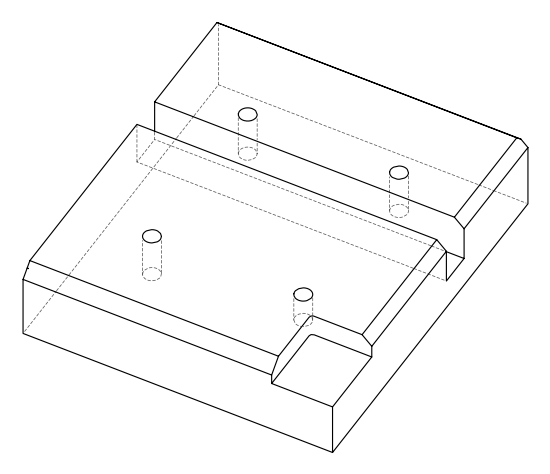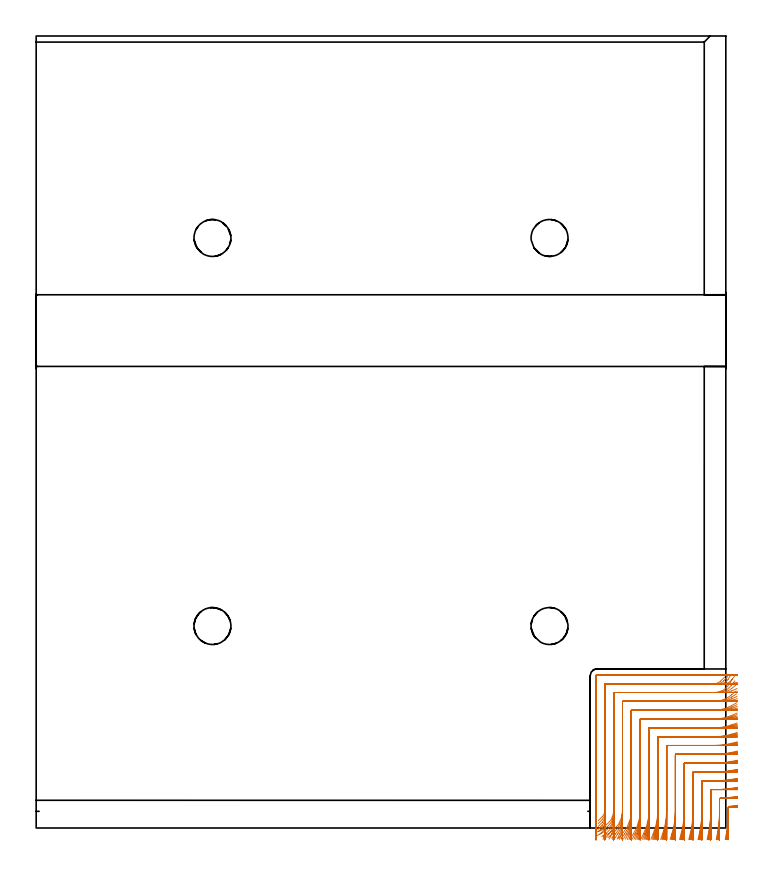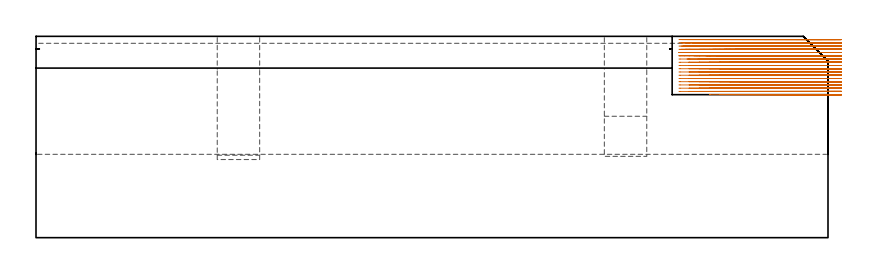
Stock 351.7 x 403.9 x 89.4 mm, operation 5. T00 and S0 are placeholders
(PLAN: 10 operations, 3 tool changes, 98.7 min)
(1 AREA_MILL | FG_CHAMFER_SURFACE | UGT0205_001 | 5.2 min | 10078 mm3)
(2 AREA_MILL_1 | FG_CHAMFER_SURFACE_1 | UGT0205_001 | 5.62 min | 1678 mm3)
(3 AREA_MILL_2 | FG_CHAMFER_SURFACE_2 | UGT0205_001 | 11.61 min | 28778 mm3)
(4 AREA_MILL_3 | FG_CHAMFER_SURFACE_3 | UGT0205_001 | 4.47 min | 8342 mm3)
(5 MILL_CORNER_NOTCH_RECTANGULAR | CORNER_NOTCH_RECTANGULAR | NXT0201_008 | Follow Part, ap 1.5, ae 75% | 57.57 min | 144222 mm3)
(6 MILL_RECTANGULAR_SLOT | SLOT_RECTANGULAR | UGT0201_004 | Follow Part, ap 8, ae 75% | 11.89 min | 672201 mm3)
(7 MILL_BLIND_HOLE_FROM_SOLID_MATERIAL | STEP1POCKET | NXT0201_012 | Spiral | 0.65 min | 14651 mm3)
(8 MILL_BLIND_HOLE_FROM_SOLID_MATERIAL_1 | STEP1POCKET_1 | NXT0201_012 | Spiral | 0.43 min | 9868 mm3)
(9 MILL_BLIND_HOLE_FROM_SOLID_MATERIAL_2 | STEP1POCKET_2 | NXT0201_012 | Spiral | 0.65 min | 15129 mm3)
(10 MILL_BLIND_HOLE_FROM_SOLID_MATERIAL_3 | STEP1POCKET_3 | NXT0201_012 | Spiral | 0.65 min | 14708 mm3)
(TOOL UGT0205_001 | Chamfer Mill 20 x 3 x 45 deg. | D20 FL50 Z2)
(TOOL NXT0201_008 | ENDMILL 6mm [2P460-0600-NA 1630] | D6 FL26 Z6)
(TOOL UGT0201_004 | End Mill 32 mm | D32 FL53 Z6)
(TOOL NXT0201_012 | ENDMILL 16mm [2P460-1600-NA 1630] | D16 FL38 Z6)
(OP 5 MILL_CORNER_NOTCH_RECTANGULAR, part 1 of 2)
G17 G21 G94 G90
T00 M6
G54
G17 G0 G90 X357.674 Y11.581 S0 M3
G43 Z99.4 H1
Z87.961
G94 G1 X354.7 Y11.187 F250.
G2 X353.262 Y11.012 R67.5 F500.
G3 X353. Y10.718 R0.3
G1 Y8.988
G2 X351.929 Y-2.991 R67.5
G1 X351.396 Y-5.944 F250.
G0 Z99.4
X357.67 Y16.152
Z87.961
G1 X354.7 Y15.729
G2 X348.782 Y15.17 R63. F500.
G3 X348.5 Y14.875 R0.3
G1 Y8.988
G2 X347.349 Y-3. R63.
G1 X346.778 Y-5.945 F250.
G0 Z99.4
X357.665 Y20.733
Z87.961
G1 X354.7 Y20.278
G2 X345.819 Y19.6 R58.5 F500.
G1 X344.296
G3 X344. Y19.304 R0.3
G1 Y8.988
G2 X342.759 Y-3. R58.5
G1 X342.144 Y-5.936 F250.
G0 Z99.4
X357.659 Y25.329
Z87.961
G1 X354.7 Y24.835
G2 X345.819 Y24.1 R54. F500.
G1 X339.796
G3 X339.5 Y23.804 R0.3
G1 Y8.988
G2 X338.153 Y-3. R54.
G1 X337.487 Y-5.925 F250.
G0 Z99.4
X357.651 Y29.941
Z87.961
G1 X354.7 Y29.403
G2 X345.819 Y28.6 R49.5 F500.
G1 X335.296
G3 X335. Y28.304 R0.3
G1 Y8.988
G2 X333.527 Y-3. R49.5
G1 X332.8 Y-5.911 F250.
G0 Z99.4
X357.641 Y34.577
Z87.961
G1 X354.7 Y33.985
G2 X345.819 Y33.1 R45. F500.
G1 X330.796
G3 X330.5 Y32.804 R0.3
G1 Y8.988
G2 X328.874 Y-3. R45.
G1 X328.075 Y-5.892 F250.
G0 Z99.4
X357.627 Y39.244
Z87.961
G1 X354.7 Y38.586
G2 X345.819 Y37.6 R40.5 F500.
G1 X326.296
G3 X326. Y37.304 R0.3
G1 Y8.988
G2 X324.185 Y-3. R40.5
G1 X323.297 Y-5.866 F250.
G0 Z99.4
X357.607 Y43.953
Z87.961
G1 X354.7 Y43.213
G2 X345.819 Y42.1 R36. F500.
G1 X321.797
G3 X321.5 Y41.803 R0.3
G1 Y8.988
G2 X319.446 Y-3. R36.
G1 X318.447 Y-5.829 F250.
G0 Z99.4
X357.578 Y48.724
Z87.961
G1 X354.7 Y47.878
G2 X345.819 Y46.6 R31.5 F500.
G1 X317.297
G3 X317. Y46.303 R0.3
G1 Y8.988
G2 X314.63 Y-3. R31.5
G1 X313.488 Y-5.774 F250.
G0 Z99.4
X357.533 Y53.589
Z87.961
G1 X354.7 Y52.602
G2 X345.819 Y51.1 R27. F500.
G1 X312.797
G3 X312.5 Y50.803 R0.3
G1 Y8.988
G2 X309.693 Y-3. R27.
G1 X308.361 Y-5.688 F250.
G0 Z99.4
X357.456 Y58.611
Z87.961
G1 X354.7 Y57.427
G2 X345.819 Y55.6 R22.5 F500.
G1 X308.297
G3 X308. Y55.303 R0.3
G1 Y8.988
G2 X304.541 Y-3. R22.5
G1 X302.942 Y-5.539 F250.
G0 Z99.4
X357.309 Y63.924
Z87.961
G1 X354.7 Y62.443
G2 X345.819 Y60.1 R18. F500.
G1 X303.797
G3 X303.5 Y59.803 R0.3
G1 Y8.988
G2 X298.928 Y-3. R18.
G1 X296.93 Y-5.238 F250.
G0 Z99.4
X356.959 Y69.906
Z87.961
G1 X354.7 Y67.932
G2 X345.819 Y64.6 R13.5 F500.
G1 X299.297
G3 X299. Y64.303 R0.3
G1 Y8.988
G2 X291.846 Y-2.928 R13.5
G1 X289.198 Y-4.338 F250.
G0 Z99.4
X355.078 Y76.034
Z87.961
G1 X353.533 Y73.463
G2 X345.819 Y69.1 R9. F500.
G1 X294.797
G3 X294.5 Y68.803 R0.3
G1 Y8.988
G2 X289.5 Y0.925 R9.
G1 X286.813 Y-0.408 F250.
G0 Z99.4
X351.105 Y76.957
Z87.961
G1 X348.952 Y74.869
G2 X345.819 Y73.6 R4.5 F500.
G1 X290.297
G3 X290. Y73.303 R0.3
G1 Y8.988
G2 X288.729 Y5.854 R4.5
G1 X286.64 Y3.701 F250.
G0 Z99.4
X348.819 Y78.1
Z87.961
G1 X345.819
X286. F500.
G3 X285.5 Y77.6 R0.5
G1 Y8.988
Y5.988 F250.
G0 Z99.4
X357.682 Y11.334
Z86.522
G1 X354.7 Y11.006
G2 X353.269 Y10.864 R67.5 F500.
G3 X353. Y10.57 R0.3
G1 Y7.547
G2 X352.177 Y-2.962 R67.5
G1 X351.71 Y-5.925 F250.
G0 Z99.4
X357.679 Y15.887
Z86.522
G1 X354.7 Y15.535
G2 X348.789 Y15.117 R63. F500.
G3 X348.5 Y14.822 R0.3
G1 Y7.547
G2 X347.611 Y-3. R63.
G1 X347.109 Y-5.958 F250.
G0 Z99.4
X357.676 Y20.448
Z86.522
G1 X354.7 Y20.069
G2 X347.31 Y19.6 R58.5 F500.
G1 X344.296
G3 X344. Y19.304 R0.3
G1 Y7.547
G2 X343.041 Y-3. R58.5
G1 X342.5 Y-5.951 F250.
G0 Z99.4
X357.672 Y25.019
Z86.522
G1 X354.7 Y24.608
G2 X347.31 Y24.1 R54. F500.
G1 X339.796
G3 X339.5 Y23.804 R0.3
G1 Y7.547
G2 X338.46 Y-3. R54.
G1 X337.874 Y-5.942 F250.
G0 Z99.4
X357.666 Y29.603
Z86.522
G1 X354.7 Y29.155
G2 X347.31 Y28.6 R49.5 F500.
G1 X335.296
G3 X335. Y28.304 R0.3
G1 Y7.547
G2 X333.863 Y-3. R49.5
G1 X333.224 Y-5.931 F250.
G0 Z99.4
X357.659 Y34.204
Z86.522
G1 X354.7 Y33.711
G2 X347.31 Y33.1 R45. F500.
G1 X330.796
G3 X330.5 Y32.804 R0.3
G1 Y7.547
G2 X329.246 Y-3. R45.
G1 X328.543 Y-5.916 F250.
G0 Z99.4
X357.65 Y38.827
Z86.522
G1 X354.7 Y38.28
G2 X347.31 Y37.6 R40.5 F500.
G1 X326.296
G3 X326. Y37.304 R0.3
G1 Y7.547
G2 X324.602 Y-3. R40.5
G1 X323.821 Y-5.896 F250.
G0 Z99.4
X357.636 Y43.483
Z86.522
G1 X354.7 Y42.867
G2 X347.31 Y42.1 R36. F500.
G1 X321.797
G3 X321.5 Y41.803 R0.3
G1 Y7.547
G2 X319.92 Y-3. R36.
G1 X319.041 Y-5.868 F250.
G0 Z99.4
X357.616 Y48.183
Z86.522
G1 X354.7 Y47.479
G2 X347.31 Y46.6 R31.5 F500.
G1 X317.297
G3 X317. Y46.303 R0.3
G1 Y7.547
G2 X315.182 Y-3. R31.5
G1 X314.177 Y-5.827 F250.
G0 Z99.4
X357.585 Y52.952
Z86.522
G1 X354.7 Y52.131
G2 X347.31 Y51.1 R27. F500.
G1 X312.797
G3 X312.5 Y50.803 R0.3
G1 Y7.547
G2 X310.355 Y-3. R27.
G1 X309.183 Y-5.762 F250.
G0 Z99.4
X357.534 Y57.834
Z86.522
G1 X354.7 Y56.848
G2 X347.31 Y55.6 R22.5 F500.
G1 X308.297
G3 X308. Y55.303 R0.3
G1 Y7.547
G2 X305.375 Y-3. R22.5
G1 X303.968 Y-5.65 F250.
G0 Z99.4
X357.435 Y62.919
Z86.522
G1 X354.7 Y61.687
G2 X347.31 Y60.1 R18. F500.
G1 X303.797
G3 X303.5 Y59.803 R0.3
G1 Y7.547
G2 X300.086 Y-3. R18.
G1 X298.328 Y-5.431 F250.
G0 Z99.4
X357.211 Y68.445
Z86.522
G1 X354.7 Y66.802
G2 X347.31 Y64.6 R13.5 F500.
G1 X299.297
G3 X299. Y64.303 R0.3
G1 Y7.547
G2 X293.926 Y-3. R13.5
G1 X291.582 Y-4.872 F250.
G0 Z99.4
X356.3 Y75.07
Z86.522
G1 X354.492 Y72.676
G2 X347.31 Y69.1 R9. F500.
G1 X294.797
G3 X294.5 Y68.803 R0.3
G1 Y7.547
G2 X289.541 Y-0.494 R9.
G1 X286.86 Y-1.841 F250.
G0 Z99.4
X352.649 Y77.239
Z86.522
G1 X350.609 Y75.039
G2 X347.31 Y73.6 R4.5 F500.
G1 X290.297
G3 X290. Y73.303 R0.3
G1 Y7.547
G2 X288.727 Y4.412 R4.5
G1 X286.637 Y2.26 F250.
G0 Z99.4
X350.31 Y78.1
Z86.522
G1 X347.31
X286. F500.
G3 X285.5 Y77.6 R0.5
G1 Y7.547
Y4.547 F250.
G0 Z99.4
X357.689 Y11.096
Z85.083
G1 X354.7 Y10.842
G2 X353.276 Y10.736 R67.5 F500.
G3 X353. Y10.442 R0.3
G1 Y6.108
G2 X352.394 Y-2.919 R67.5
G1 X351.992 Y-5.892 F250.
G0 Z99.4
X357.688 Y15.632
Z85.083
G1 X354.7 Y15.36
G2 X348.987 Y15.1 R63. F500.
G1 X348.796
G3 X348.5 Y14.804 R0.3
G1 Y6.108
G2 X347.838 Y-3. R63.
G1 X347.404 Y-5.968 F250.
G0 Z99.4
X357.686 Y20.173
Z85.083
G1 X354.7 Y19.88
G2 X348.987 Y19.6 R58.5 F500.
G1 X344.296
G3 X344. Y19.304 R0.3
G1 Y6.108
G2 X343.287 Y-3. R58.5
G1 X342.82 Y-5.963 F250.
G0 Z99.4
X357.683 Y24.72
Z85.083
G1 X354.7 Y24.403
G2 X348.987 Y24.1 R54. F500.
G1 X339.796
G3 X339.5 Y23.804 R0.3
G1 Y6.108
G2 X338.726 Y-3. R54.
G1 X338.22 Y-5.957 F250.
G0 Z99.4
X357.68 Y29.277
Z85.083
G1 X354.7 Y28.931
G2 X348.987 Y28.6 R49.5 F500.
G1 X335.296
G3 X335. Y28.304 R0.3
G1 Y6.108
G2 X334.155 Y-3. R49.5
G1 X333.603 Y-5.949 F250.
G0 Z99.4
X357.676 Y33.845
Z85.083
G1 X354.7 Y33.464
G2 X348.987 Y33.1 R45. F500.
G1 X330.796
G3 X330.5 Y32.804 R0.3
G1 Y6.108
G2 X329.569 Y-3. R45.
G1 X328.961 Y-5.938 F250.
G0 Z99.4
X357.67 Y38.428
Z85.083
G1 X354.7 Y38.005
G2 X348.987 Y37.6 R40.5 F500.
G1 X326.296
G3 X326. Y37.304 R0.3
G1 Y6.108
G2 X324.963 Y-3. R40.5
G1 X324.288 Y-5.923 F250.
G0 Z99.4
X357.662 Y43.032
Z85.083
G1 X354.7 Y42.556
G2 X348.987 Y42.1 R36. F500.
G1 X321.797
G3 X321.5 Y41.803 R0.3
G1 Y6.108
G2 X320.329 Y-3. R36.
G1 X319.57 Y-5.902 F250.
G0 Z99.4
X357.65 Y47.667
Z85.083
G1 X354.7 Y47.122
G2 X348.987 Y46.6 R31.5 F500.
G1 X317.297
G3 X317. Y46.303 R0.3
G1 Y6.108
G2 X315.654 Y-3. R31.5
G1 X314.787 Y-5.872 F250.
G0 Z99.4
X357.632 Y52.346
Z85.083
G1 X354.7 Y51.711
G2 X348.987 Y51.1 R27. F500.
G1 X312.797
G3 X312.5 Y50.803 R0.3
G1 Y6.108
G2 X310.917 Y-3. R27.
G1 X309.905 Y-5.824 F250.
G0 Z99.4
X357.602 Y57.099
Z85.083
G1 X354.7 Y56.337
G2 X348.987 Y55.6 R22.5 F500.
G1 X308.297
G3 X308. Y55.303 R0.3
G1 Y6.108
G2 X306.074 Y-3. R22.5
G1 X304.86 Y-5.743 F250.
G0 Z99.4
X357.545 Y61.983
Z85.083
G1 X354.7 Y61.031
G2 X348.987 Y60.1 R18. F500.
G1 X303.797
G3 X303.5 Y59.803 R0.3
G1 Y6.108
G2 X301.025 Y-3. R18.
G1 X299.507 Y-5.588 F250.
G0 Z99.4
X357.418 Y67.138
Z85.083
G1 X354.7 Y65.868
G2 X348.987 Y64.6 R13.5 F500.
G1 X299.297
G3 X299. Y64.303 R0.3
G1 Y6.108
G2 X295.464 Y-3. R13.5
G1 X293.44 Y-5.214 F250.
G0 Z99.4
X357.018 Y73.05
Z85.083
G1 X354.7 Y71.146
G2 X348.987 Y69.1 R9. F500.
G1 X294.797
G3 X294.5 Y68.803 R0.3
G1 Y6.108
G2 X290.013 Y-1.678 R9.
G1 X287.418 Y-3.183 F250.
G0 Z99.4
X354.388 Y78.385
Z85.083
G1 X352.857 Y75.805
G2 X348.987 Y73.6 R4.5 F500.
G1 X290.297
G3 X290. Y73.303 R0.3
G1 Y6.108
G2 X288.73 Y2.975 R4.5
G1 X286.641 Y0.822 F250.
G0 Z99.4
X351.987 Y78.1
Z85.083
G1 X348.987
X286. F500.
G3 X285.5 Y77.6 R0.5
G1 Y6.108
Y3.108 F250.
G0 Z99.4
X357.695 Y10.868
Z83.644
G1 X354.7 Y10.703
G2 X353.285 Y10.639 R67.5 F500.
G3 X353. Y10.344 R0.3
G1 Y4.644
G2 X352.581 Y-2.868 R67.5
G1 X352.247 Y-5.849 F250.
G0 Z99.4
X357.695 Y15.387
Z83.644
G1 X354.7 Y15.21
G2 X350.979 Y15.1 R63. F500.
G1 X348.796
G3 X348.5 Y14.804 R0.3
G1 Y4.644
G2 X348.034 Y-3. R63.
G1 X347.67 Y-5.978 F250.
G0 Z99.4
X357.694 Y19.909
Z83.644
G1 X354.7 Y19.718
G2 X350.979 Y19.6 R58.5 F500.
G1 X344.296
G3 X344. Y19.304 R0.3
G1 Y4.644
G2 X343.498 Y-3. R58.5
G1 X343.106 Y-5.974 F250.
G0 Z99.4
X357.693 Y24.435
Z83.644
G1 X354.7 Y24.228
G2 X350.979 Y24.1 R54. F500.
G1 X339.796
G3 X339.5 Y23.804 R0.3
G1 Y4.644
G2 X338.956 Y-3. R54.
G1 X338.531 Y-5.97 F250.
G0 Z99.4
X357.692 Y28.966
Z83.644
G1 X354.7 Y28.74
G2 X350.979 Y28.6 R49.5 F500.
G1 X335.296
G3 X335. Y28.304 R0.3
G1 Y4.644
G2 X334.406 Y-3. R49.5
G1 X333.943 Y-5.964 F250.
G0 Z99.4
X357.69 Y33.502
Z83.644
G1 X354.7 Y33.254
G2 X350.979 Y33.1 R45. F500.
G1 X330.796
G3 X330.5 Y32.804 R0.3
G1 Y4.644
G2 X329.846 Y-3. R45.
G1 X329.336 Y-5.956 F250.
G0 Z99.4
X357.687 Y38.047
Z83.644
G1 X354.7 Y37.771
G2 X350.979 Y37.6 R40.5 F500.
G1 X326.296
G3 X326. Y37.304 R0.3
G1 Y4.644
G2 X325.272 Y-3. R40.5
G1 X324.706 Y-5.946 F250.
G0 Z99.4
X357.684 Y42.603
Z83.644
G1 X354.7 Y42.293
G2 X350.979 Y42.1 R36. F500.
G1 X321.797
G3 X321.5 Y41.803 R0.3
G1 Y4.644
G2 X320.679 Y-3. R36.
G1 X320.042 Y-5.932 F250.
G0 Z99.4
X357.679 Y47.175
Z83.644
G1 X354.7 Y46.821
G2 X350.979 Y46.6 R31.5 F500.
G1 X317.297
G3 X317. Y46.303 R0.3
G1 Y4.644
G2 X316.058 Y-3. R31.5
G1 X315.33 Y-5.91 F250.
G0 Z99.4
X357.671 Y51.771
Z83.644
G1 X354.7 Y51.358
G2 X350.979 Y51.1 R27. F500.
G1 X312.797
G3 X312.5 Y50.803 R0.3
G1 Y4.644
G2 X311.395 Y-3. R27.
G1 X310.546 Y-5.877 F250.
G0 Z99.4
X357.659 Y56.406
Z83.644
G1 X354.7 Y55.91
G2 X350.979 Y55.6 R22.5 F500.
G1 X308.297
G3 X308. Y55.303 R0.3
G1 Y4.644
G2 X306.662 Y-3. R22.5
G1 X305.642 Y-5.822 F250.
G0 Z99.4
X357.635 Y61.109
Z83.644
G1 X354.7 Y60.489
G2 X350.979 Y60.1 R18. F500.
G1 X303.797
G3 X303.5 Y59.803 R0.3
G1 Y4.644
G2 X301.796 Y-3. R18.
G1 X300.522 Y-5.716 F250.
G0 Z99.4
X357.584 Y65.95
Z83.644
G1 X354.7 Y65.123
G2 X350.979 Y64.6 R13.5 F500.
G1 X299.297
G3 X299. Y64.303 R0.3
G1 Y4.644
G2 X296.627 Y-3. R13.5
G1 X294.928 Y-5.473 F250.
G0 Z99.4
X357.432 Y71.146
Z83.644
G1 X354.7 Y69.905
G2 X350.979 Y69.1 R9. F500.
G1 X294.797
G3 X294.5 Y68.803 R0.3
G1 Y4.644
G2 X290.8 Y-2.63 R9.
G1 X288.375 Y-4.396 F250.
G0 Z99.4
X356.378 Y77.774
Z83.644
G1 X354.566 Y75.383
G2 X350.979 Y73.6 R4.5 F500.
G1 X290.297
G3 X290. Y73.303 R0.3
G1 Y4.644
G2 X288.661 Y1.442 R4.5
G1 X286.526 Y-0.666 F250.
G0 Z99.4
X353.979 Y78.1
Z83.644
G1 X350.979
X286. F500.
G3 X285.5 Y77.6 R0.5
G1 Y4.644
Y1.644 F250.
G0 Z99.4
X357.7 Y10.645
Z82.205
G1 X354.7 Y10.606
G2 X353.81 Y10.6 R67.5 F500.
G1 X353.295
G3 X353. Y10.305 R0.3
G1 Y2.982
G2 X352.751 Y-2.81 R67.5
G1 X352.494 Y-5.799 F250.
G0 Z99.4
X357.7 Y15.149
Z82.205
G1 X354.7 Y15.106
G2 X353.81 Y15.1 R63. F500.
G1 X348.796
G3 X348.5 Y14.804 R0.3
G1 Y2.982
G2 X348.215 Y-3. R63.
G1 X347.931 Y-5.986 F250.
G0 Z99.4
X357.7 Y19.652
Z82.205
G1 X354.7 Y19.607
G2 X353.81 Y19.6 R58.5 F500.
G1 X344.296
G3 X344. Y19.304 R0.3
G1 Y2.982
G2 X343.693 Y-3. R58.5
G1 X343.387 Y-5.984 F250.
G0 Z99.4
X357.7 Y24.157
Z82.205
G1 X354.7 Y24.107
G2 X353.81 Y24.1 R54. F500.
G1 X339.796
G3 X339.5 Y23.804 R0.3
G1 Y2.982
G2 X339.168 Y-3. R54.
G1 X338.835 Y-5.982 F250.
G0 Z99.4
X357.7 Y28.662
Z82.205
G1 X354.7 Y28.608
G2 X353.81 Y28.6 R49.5 F500.
G1 X335.296
G3 X335. Y28.304 R0.3
G1 Y2.982
G2 X334.637 Y-3. R49.5
G1 X334.275 Y-5.978 F250.
G0 Z99.4
X357.699 Y33.168
Z82.205
G1 X354.7 Y33.109
G2 X353.81 Y33.1 R45. F500.
G1 X330.796
G3 X330.5 Y32.804 R0.3
G1 Y2.982
G2 X330.101 Y-3. R45.
G1 X329.702 Y-5.973 F250.
G0 Z99.4
X357.699 Y37.676
Z82.205
G1 X354.7 Y37.61
G2 X353.81 Y37.6 R40.5 F500.
G1 X326.296
G3 X326. Y37.304 R0.3
G1 Y2.982
G2 X325.556 Y-3. R40.5
G1 X325.113 Y-5.967 F250.
G0 Z99.4
X357.699 Y42.185
Z82.205
G1 X354.7 Y42.111
G2 X353.81 Y42.1 R36. F500.
G1 X321.797
G3 X321.5 Y41.803 R0.3
G1 Y2.982
G2 X321. Y-3. R36.
G1 X320.501 Y-5.958 F250.
G0 Z99.4
X357.699 Y46.697
Z82.205
G1 X354.7 Y46.613
G2 X353.81 Y46.6 R31.5 F500.
G1 X317.297
G3 X317. Y46.303 R0.3
G1 Y2.982
G2 X316.427 Y-3. R31.5
G1 X315.857 Y-5.945 F250.
G0 Z99.4
X357.698 Y51.214
Z82.205
G1 X354.7 Y51.115
G2 X353.81 Y51.1 R27. F500.
G1 X312.797
G3 X312.5 Y50.803 R0.3
G1 Y2.982
G2 X311.829 Y-3. R27.
G1 X311.164 Y-5.925 F250.
G0 Z99.4
X357.698 Y55.736
Z82.205
G1 X354.7 Y55.618
G2 X353.81 Y55.6 R22.5 F500.
G1 X308.297
G3 X308. Y55.303 R0.3
G1 Y2.982
G2 X307.19 Y-3. R22.5
G1 X306.393 Y-5.892 F250.
G0 Z99.4
X357.696 Y60.27
Z82.205
G1 X354.7 Y60.122
G2 X353.81 Y60.1 R18. F500.
G1 X303.797
G3 X303.5 Y59.803 R0.3
G1 Y2.982
G2 X302.477 Y-3. R18.
G1 X301.48 Y-5.829 F250.
G0 Z99.4
X357.693 Y64.827
Z82.205
G1 X354.7 Y64.629
G2 X353.81 Y64.6 R13.5 F500.
G1 X299.297
G3 X299. Y64.303 R0.3
G1 Y2.982
G2 X297.602 Y-3. R13.5
G1 X296.273 Y-5.689 F250.
G0 Z99.4
X357.685 Y69.441
Z82.205
G1 X354.7 Y69.144
G2 X353.81 Y69.1 R9. F500.
G1 X294.797
G3 X294.5 Y68.803 R0.3
G1 Y2.982
G2 X292.224 Y-3. R9.
G1 X290.23 Y-5.241 F250.
G0 Z99.4
X357.641 Y74.283
Z82.205
G1 X354.7 Y73.689
G2 X353.81 Y73.6 R4.5 F500.
G1 X290.297
G3 X290. Y73.303 R0.3
G1 Y2.982
G2 X287.902 Y-0.823 R4.5
G1 X285.366 Y-2.425 F250.
G0 Z99.4
X356.81 Y78.1
Z82.205
G1 X353.81
X286. F500.
G3 X285.5 Y77.6 R0.5
G1 Y2.982
Y-0.018 F250.
G0 Z99.4
X357.7 Y10.603
Z80.767
G1 X354.7 Y10.6
X354.638 F500.
X353.295
G3 X353. Y10.305 R0.3
G1 Y1.078
G2 X352.891 Y-2.753 R67.5
G1 X352.721 Y-5.749 F250.
G0 Z99.4
X357.7 Y15.103
Z80.767
G1 X354.7 Y15.1
X354.638 F500.
X348.796
G3 X348.5 Y14.804 R0.3
G1 Y1.078
G2 X348.368 Y-3. R63.
G1 X348.174 Y-5.994 F250.
G0 Z99.4
X357.7 Y19.603
Z80.767
G1 X354.7 Y19.6
X354.638 F500.
X344.296
G3 X344. Y19.304 R0.3
G1 Y1.078
G2 X343.858 Y-3. R58.5
G1 X343.649 Y-5.993 F250.
G0 Z99.4
X357.7 Y24.103
Z80.767
G1 X354.7 Y24.1
X354.638 F500.
X339.796
G3 X339.5 Y23.804 R0.3
G1 Y1.078
G2 X339.346 Y-3. R54.
G1 X339.119 Y-5.991 F250.
G0 Z99.4
X357.7 Y28.604
Z80.767
G1 X354.7 Y28.6
X354.638 F500.
X335.296
G3 X335. Y28.304 R0.3
G1 Y1.078
G2 X334.832 Y-3. R49.5
G1 X334.585 Y-5.99 F250.
G0 Z99.4
X357.7 Y33.104
Z80.767
G1 X354.7 Y33.1
X354.638 F500.
X330.796
G3 X330.5 Y32.804 R0.3
G1 Y1.078
G2 X330.315 Y-3. R45.
G1 X330.043 Y-5.988 F250.
G0 Z99.4
X357.7 Y37.605
Z80.767
G1 X354.7 Y37.6
X354.638 F500.
X326.296
G3 X326. Y37.304 R0.3
G1 Y1.078
G2 X325.794 Y-3. R40.5
G1 X325.492 Y-5.985 F250.
G0 Z99.4
X357.7 Y42.105
Z80.767
G1 X354.7 Y42.1
X354.638 F500.
X321.797
G3 X321.5 Y41.803 R0.3
G1 Y1.078
G2 X321.268 Y-3. R36.
G1 X320.928 Y-5.981 F250.
G0 Z99.4
X357.7 Y46.606
Z80.767
G1 X354.7 Y46.6
X354.638 F500.
X317.297
G3 X317. Y46.303 R0.3
G1 Y1.078
G2 X316.735 Y-3. R31.5
G1 X316.347 Y-5.975 F250.
G0 Z99.4
X357.7 Y51.107
Z80.767
G1 X354.7 Y51.1
X354.638 F500.
X312.797
G3 X312.5 Y50.803 R0.3
G1 Y1.078
G2 X312.19 Y-3. R27.
G1 X311.737 Y-5.966 F250.
G0 Z99.4
X357.7 Y55.608
Z80.767
G1 X354.7 Y55.6
X354.638 F500.
X308.297
G3 X308. Y55.303 R0.3
G1 Y1.078
G2 X307.627 Y-3. R22.5
G1 X307.084 Y-5.95 F250.
G0 Z99.4
X357.7 Y60.11
Z80.767
G1 X354.7 Y60.1
X354.638 F500.
X303.797
G3 X303.5 Y59.803 R0.3
G1 Y1.078
G2 X303.032 Y-3. R18.
G1 X302.352 Y-5.922 F250.
G0 Z99.4
X357.7 Y64.614
Z80.767
G1 X354.7 Y64.6
X354.638 F500.
X299.297
G3 X299. Y64.303 R0.3
G1 Y1.078
G2 X298.369 Y-3. R13.5
G1 X297.463 Y-5.86 F250.
G0 Z99.4
X357.7 Y69.121
Z80.767
G1 X354.7 Y69.1
X354.638 F500.
X294.797
G3 X294.5 Y68.803 R0.3
G1 Y1.078
G2 X293.523 Y-3. R9.
G1 X292.164 Y-5.674 F250.
G0 Z99.4
X357.7 Y73.642
Z80.767
G1 X354.7 Y73.6
X354.638 F500.
X290.297
G3 X290. Y73.303 R0.3
G1 Y1.078
G2 X287.976 Y-2.68 R4.5
G1 X285.471 Y-4.33 F250.
G0 Z99.4
X357.638 Y78.1
Z80.767
G1 X354.638
X286. F500.
G3 X285.5 Y77.6 R0.5
G1 Y1.078
Y-1.922 F250.
G0 Z99.4
X357.7 Y10.6
Z79.328
G1 X354.7
X353.295 F500.
G3 X353. Y10.305 R0.3
G1 Y-1.868
G2 X352.995 Y-2.706 R67.5
G1 X352.958 Y-5.706 F250.
G0 Z99.4
X357.7 Y15.1
Z79.328
G1 X354.7
X348.796 F500.
G3 X348.5 Y14.804 R0.3
G1 Y-1.868
G2 X348.49 Y-3. R63.
G1 X348.436 Y-6. F250.
G0 Z99.4
X357.7 Y19.6
Z79.328
G1 X354.7
X344.296 F500.
G3 X344. Y19.304 R0.3
G1 Y-1.868
G2 X343.989 Y-3. R58.5
G1 X343.931 Y-5.999 F250.
G0 Z99.4
X357.7 Y24.1
Z79.328
G1 X354.7
X339.796 F500.
G3 X339.5 Y23.804 R0.3
G1 Y-1.868
G2 X339.488 Y-3. R54.
G1 X339.425 Y-5.999 F250.
G0 Z99.4
X357.7 Y28.6
Z79.328
G1 X354.7
X335.296 F500.
G3 X335. Y28.304 R0.3
G1 Y-1.868
G2 X334.987 Y-3. R49.5
G1 X334.918 Y-5.999 F250.
G0 Z99.4
X357.7 Y33.1
Z79.328
G1 X354.7
X330.796 F500.
G3 X330.5 Y32.804 R0.3
G1 Y-1.868
G2 X330.486 Y-3. R45.
G1 X330.41 Y-5.999 F250.
G0 Z99.4
X357.7 Y37.6
Z79.328
G1 X354.7
X326.296 F500.
G3 X326. Y37.304 R0.3
G1 Y-1.868
G2 X325.984 Y-3. R40.5
G1 X325.9 Y-5.999 F250.
G0 Z99.4
X357.7 Y42.1
Z79.328
G1 X354.7
X321.797 F500.
G3 X321.5 Y41.803 R0.3
G1 Y-1.868
G2 X321.482 Y-3. R36.
G1 X321.388 Y-5.999 F250.
G0 Z99.4
X357.7 Y46.6
Z79.328
G1 X354.7
X317.297 F500.
G3 X317. Y46.303 R0.3
G1 Y-1.868
G2 X316.98 Y-3. R31.5
G1 X316.872 Y-5.998 F250.
G0 Z99.4
X357.7 Y51.1
Z79.328
G1 X354.7
X312.797 F500.
G3 X312.5 Y50.803 R0.3
G1 Y-1.868
G2 X312.476 Y-3. R27.
G1 X312.35 Y-5.997 F250.
G0 Z99.4
X357.7 Y55.6
Z79.328
G1 X354.7
X308.297 F500.
G3 X308. Y55.303 R0.3
G1 Y-1.868
G2 X307.972 Y-3. R22.5
G1 X307.821 Y-5.996 F250.
G0 Z99.4
X357.7 Y60.1
Z79.328
G1 X354.7
X303.797 F500.
G3 X303.5 Y59.803 R0.3
G1 Y-1.868
G2 X303.464 Y-3. R18.
G1 X303.276 Y-5.994 F250.
G0 Z99.4
X357.7 Y64.6
Z79.328
G1 X354.7
X299.297 F500.
G3 X299. Y64.303 R0.3
G1 Y-1.868
G2 X298.952 Y-3. R13.5
G1 X298.701 Y-5.989 F250.
G0 Z99.4
X357.7 Y69.1
Z79.328
G1 X354.7
X294.797 F500.
G3 X294.5 Y68.803 R0.3
G1 Y-1.868
G2 X294.429 Y-3. R9.
G1 X294.051 Y-5.976 F250.
G0 Z99.4
X357.7 Y73.6
Z79.328
G1 X354.7
X290.297 F500.
G3 X290. Y73.303 R0.3
G1 Y-1.868
G2 X289.855 Y-3. R4.5
G1 X289.101 Y-5.904 F250.
G0 Z99.4
X357.7 Y78.1
Z79.328
G1 X354.7
X286. F500.
G3 X285.5 Y77.6 R0.5
G1 Y-1.868
Y-4.868 F250.
G0 Z99.4
X357.7 Y10.6
Z77.889
G1 X354.7
X353.295 F500.
G3 X353. Y10.305 R0.3
G1 Y-2.704
Y-5.704 F250.
G0 Z99.4
X357.7 Y15.1
Z77.889
G1 X354.7
X348.796 F500.
G3 X348.5 Y14.804 R0.3
G1 Y-2.885
Y-3.
X348.494 Y-6. F250.
G0 Z99.4
X357.7 Y19.6
Z77.889
G1 X354.7
X344.296 F500.
G3 X344. Y19.304 R0.3
G1 Y-2.885
Y-3.
X343.994 Y-6. F250.
G0 Z99.4
X357.7 Y24.1
Z77.889
G1 X354.7
X339.796 F500.
G3 X339.5 Y23.804 R0.3
G1 Y-2.885
Y-3.
X339.493 Y-6. F250.
G0 Z99.4
X357.7 Y28.6
Z77.889
G1 X354.7
X335.296 F500.
G3 X335. Y28.304 R0.3
G1 Y-2.885
Y-3.
X334.993 Y-6. F250.
G0 Z99.4
X357.7 Y33.1
Z77.889
G1 X354.7
X330.796 F500.
G3 X330.5 Y32.804 R0.3
G1 Y-2.885
Y-3.
X330.492 Y-6. F250.
G0 Z99.4
X357.7 Y37.6
Z77.889
G1 X354.7
X326.296 F500.
G3 X326. Y37.304 R0.3
G1 Y-2.885
Y-3.
X325.991 Y-6. F250.
G0 Z99.4
X357.7 Y42.1
Z77.889
G1 X354.7
X321.797 F500.
G3 X321.5 Y41.803 R0.3
G1 Y-2.885
Y-3.
X321.49 Y-6. F250.
G0 Z99.4
X357.7 Y46.6
Z77.889
G1 X354.7
X317.297 F500.
G3 X317. Y46.303 R0.3
G1 Y-2.885
Y-3.
X316.989 Y-6. F250.
G0 Z99.4
X357.7 Y51.1
Z77.889
G1 X354.7
X312.797 F500.
G3 X312.5 Y50.803 R0.3
G1 Y-2.885
Y-3.
X312.487 Y-6. F250.
G0 Z99.4
X357.7 Y55.6
Z77.889
G1 X354.7
X308.297 F500.
G3 X308. Y55.303 R0.3
G1 Y-2.885
Y-3.
X307.984 Y-6. F250.
G0 Z99.4
X357.7 Y60.1
Z77.889
G1 X354.7
X303.797 F500.
G3 X303.5 Y59.803 R0.3
G1 Y-2.885
Y-3.
X303.48 Y-6. F250.
G0 Z99.4
X357.7 Y64.6
Z77.889
G1 X354.7
X299.297 F500.
G3 X299. Y64.303 R0.3
G1 Y-2.885
Y-3.
X298.974 Y-6. F250.
G0 Z99.4
X357.7 Y69.1
Z77.889
G1 X354.7
X294.797 F500.
G3 X294.5 Y68.803 R0.3
G1 Y-2.885
X294.499 Y-3.
X294.461 Y-6. F250.
G0 Z99.4
X357.7 Y73.6
Z77.889
G1 X354.7
X290.297 F500.
G3 X290. Y73.303 R0.3
G1 Y-2.885
X289.999 Y-3.
X289.922 Y-5.999 F250.
G0 Z99.4
X357.7 Y78.1
Z77.889
G1 X354.7
X286. F500.
G3 X285.5 Y77.6 R0.5
G1 Y-2.885
Y-5.885 F250.
G0 Z99.4
X357.7 Y10.6
Z76.45
G1 X354.7
X353.295 F500.
G3 X353. Y10.305 R0.3
G1 Y-2.704
Y-5.704 F250.
G0 Z99.4
X357.7 Y15.1
Z76.45
G1 X354.7
X348.796 F500.
G3 X348.5 Y14.804 R0.3
G1 Y-3.
Y-6. F250.
G0 Z99.4
X357.7 Y19.6
Z76.45
G1 X354.7
X344.296 F500.
G3 X344. Y19.304 R0.3
G1 Y-3.
Y-6. F250.
G0 Z99.4
X357.7 Y24.1
Z76.45
G1 X354.7
X339.796 F500.
G3 X339.5 Y23.804 R0.3
G1 Y-3.
Y-6. F250.
G0 Z99.4
X357.7 Y28.6
Z76.45
G1 X354.7
X335.296 F500.
G3 X335. Y28.304 R0.3
G1 Y-3.
Y-6. F250.
G0 Z99.4
X357.7 Y33.1
Z76.45
G1 X354.7
X330.796 F500.
G3 X330.5 Y32.804 R0.3
G1 Y-3.
Y-6. F250.
G0 Z99.4
X357.7 Y37.6
Z76.45
G1 X354.7
X326.296 F500.
G3 X326. Y37.304 R0.3
G1 Y-3.
Y-6. F250.
G0 Z99.4
X357.7 Y42.1
Z76.45
G1 X354.7
X321.797 F500.
G3 X321.5 Y41.803 R0.3
G1 Y-3.
Y-6. F250.
G0 Z99.4
X357.7 Y46.6
Z76.45
G1 X354.7
X317.297 F500.
G3 X317. Y46.303 R0.3
G1 Y-3.
Y-6. F250.
G0 Z99.4
X357.7 Y51.1
Z76.45
G1 X354.7
X312.797 F500.
G3 X312.5 Y50.803 R0.3
G1 Y-3.
Y-6. F250.
G0 Z99.4
X357.7 Y55.6
Z76.45
G1 X354.7
X308.297 F500.
G3 X308. Y55.303 R0.3
G1 Y-3.
Y-6. F250.
G0 Z99.4
X357.7 Y60.1
Z76.45
G1 X354.7
X303.797 F500.
G3 X303.5 Y59.803 R0.3
G1 Y-3.
Y-6. F250.
G0 Z99.4
X357.7 Y64.6
Z76.45
G1 X354.7
X299.297 F500.
G3 X299. Y64.303 R0.3
G1 Y-3.
Y-6. F250.
G0 Z99.4
X357.7 Y69.1
Z76.45
G1 X354.7
X294.797 F500.
G3 X294.5 Y68.803 R0.3
G1 Y-3.
Y-6. F250.
G0 Z99.4
X357.7 Y73.6
Z76.45
G1 X354.7
X290.297 F500.
G3 X290. Y73.303 R0.3
G1 Y-3.
Y-6. F250.
G0 Z99.4
X357.7 Y78.1
Z76.45
G1 X354.7
X286. F500.
G3 X285.5 Y77.6 R0.5
G1 Y-3.
Y-6. F250.
G0 Z99.4
X357.7 Y10.6
Z75.011
G1 X354.7
X353.295 F500.
G3 X353. Y10.305 R0.3
G1 Y-2.704
Y-5.704 F250.
G0 Z99.4
X357.7 Y15.1
Z75.011
G1 X354.7
X348.796 F500.
G3 X348.5 Y14.804 R0.3
G1 Y-3.
Y-6. F250.
G0 Z99.4
X357.7 Y19.6
Z75.011
G1 X354.7
X344.296 F500.
G3 X344. Y19.304 R0.3
G1 Y-3.
Y-6. F250.
G0 Z99.4
X357.7 Y24.1
Z75.011
G1 X354.7
X339.796 F500.
G3 X339.5 Y23.804 R0.3
G1 Y-3.
Y-6. F250.
G0 Z99.4
X357.7 Y28.6
Z75.011
G1 X354.7
X335.296 F500.
G3 X335. Y28.304 R0.3
G1 Y-3.
Y-6. F250.
G0 Z99.4
X357.7 Y33.1
Z75.011
G1 X354.7
X330.796 F500.
G3 X330.5 Y32.804 R0.3
G1 Y-3.
Y-6. F250.
G0 Z99.4
X357.7 Y37.6
Z75.011
G1 X354.7
X326.296 F500.
G3 X326. Y37.304 R0.3
G1 Y-3.
Y-6. F250.
G0 Z99.4
X357.7 Y42.1
Z75.011
G1 X354.7
X321.797 F500.
G3 X321.5 Y41.803 R0.3
G1 Y-3.
Y-6. F250.
G0 Z99.4
X357.7 Y46.6
Z75.011
G1 X354.7
X317.297 F500.
G3 X317. Y46.303 R0.3
G1 Y-3.
Y-6. F250.
G0 Z99.4
X357.7 Y51.1
Z75.011
G1 X354.7
X312.797 F500.
G3 X312.5 Y50.803 R0.3
G1 Y-3.
Y-6. F250.
G0 Z99.4
X357.7 Y55.6
Z75.011
G1 X354.7
X308.297 F500.
G3 X308. Y55.303 R0.3
G1 Y-3.
Y-6. F250.
G0 Z99.4
X357.7 Y60.1
Z75.011
G1 X354.7
X303.797 F500.
G3 X303.5 Y59.803 R0.3
G1 Y-3.
Y-6. F250.
G0 Z99.4
X357.7 Y64.6
Z75.011
G1 X354.7
X299.297 F500.
G3 X299. Y64.303 R0.3
G1 Y-3.
Y-6. F250.
G0 Z99.4
X357.7 Y69.1
Z75.011
G1 X354.7
X294.797 F500.
G3 X294.5 Y68.803 R0.3
G1 Y-3.
Y-6. F250.
G0 Z99.4
X357.7 Y73.6
Z75.011
G1 X354.7
X290.297 F500.
G3 X290. Y73.303 R0.3
G1 Y-3.
Y-6. F250.
G0 Z99.4
X357.7 Y78.1
Z75.011
G1 X354.7
X286. F500.
G3 X285.5 Y77.6 R0.5
G1 Y-3.
Y-6. F250.
G0 Z99.4
X357.7 Y10.6
Z73.572
G1 X354.7
X353.295 F500.
G3 X353. Y10.305 R0.3
G1 Y-2.704
Y-5.704 F250.
G0 Z99.4
X357.7 Y15.1
Z73.572
G1 X354.7
X348.796 F500.
G3 X348.5 Y14.804 R0.3
G1 Y-3.
Y-6. F250.
G0 Z99.4
X357.7 Y19.6
Z73.572
G1 X354.7
X344.296 F500.
G3 X344. Y19.304 R0.3
G1 Y-3.
Y-6. F250.
G0 Z99.4
X357.7 Y24.1
Z73.572
G1 X354.7
X339.796 F500.
G3 X339.5 Y23.804 R0.3
G1 Y-3.
Y-6. F250.
G0 Z99.4
X357.7 Y28.6
Z73.572
G1 X354.7
X335.296 F500.
G3 X335. Y28.304 R0.3
G1 Y-3.
Y-6. F250.
G0 Z99.4
X357.7 Y33.1
Z73.572
G1 X354.7
X330.796 F500.
G3 X330.5 Y32.804 R0.3
G1 Y-3.
Y-6. F250.
G0 Z99.4
X357.7 Y37.6
Z73.572
G1 X354.7
X326.296 F500.
G3 X326. Y37.304 R0.3
G1 Y-3.
Y-6. F250.
G0 Z99.4
X357.7 Y42.1
Z73.572
G1 X354.7
X321.797 F500.
G3 X321.5 Y41.803 R0.3
G1 Y-3.
Y-6. F250.
G0 Z99.4
X357.7 Y46.6
Z73.572
G1 X354.7
X317.297 F500.
G3 X317. Y46.303 R0.3
G1 Y-3.
Y-6. F250.
G0 Z99.4
X357.7 Y51.1
Z73.572
G1 X354.7
X312.797 F500.
G3 X312.5 Y50.803 R0.3
G1 Y-3.
Y-6. F250.
G0 Z99.4
X357.7 Y55.6
Z73.572
G1 X354.7
X308.297 F500.
G3 X308. Y55.303 R0.3
G1 Y-3.
Y-6. F250.
G0 Z99.4
X357.7 Y60.1
Z73.572
G1 X354.7
X303.797 F500.
G3 X303.5 Y59.803 R0.3
G1 Y-3.
Y-6. F250.
G0 Z99.4
X357.7 Y64.6
Z73.572
G1 X354.7
X299.297 F500.
G3 X299. Y64.303 R0.3
G1 Y-3.
Y-6. F250.
G0 Z99.4
X357.7 Y69.1
Z73.572
G1 X354.7
X294.797 F500.
G3 X294.5 Y68.803 R0.3
G1 Y-3.
Y-6. F250.
G0 Z99.4
X357.7 Y73.6
Z73.572
G1 X354.7
X290.297 F500.
G3 X290. Y73.303 R0.3
G1 Y-3.
Y-6. F250.
G0 Z99.4
X357.7 Y78.1
Z73.572
G1 X354.7
X286. F500.
G3 X285.5 Y77.6 R0.5
G1 Y-3.
Y-6. F250.
G0 Z99.4
X357.7 Y10.6
Z72.133
G1 X354.7
X353.295 F500.
G3 X353. Y10.305 R0.3
G1 Y-2.704
Y-5.704 F250.
G0 Z99.4
X357.7 Y15.1
Z72.133
G1 X354.7
X348.796 F500.
G3 X348.5 Y14.804 R0.3
G1 Y-3.
Y-6. F250.
G0 Z99.4
X357.7 Y19.6
Z72.133
G1 X354.7
X344.296 F500.
G3 X344. Y19.304 R0.3
G1 Y-3.
Y-6. F250.
G0 Z99.4
X357.7 Y24.1
Z72.133
G1 X354.7
X339.796 F500.
G3 X339.5 Y23.804 R0.3
G1 Y-3.
Y-6. F250.
G0 Z99.4
X357.7 Y28.6
Z72.133
G1 X354.7
X335.296 F500.
G3 X335. Y28.304 R0.3
G1 Y-3.
Y-6. F250.
G0 Z99.4
X357.7 Y33.1
Z72.133
G1 X354.7
X330.796 F500.
G3 X330.5 Y32.804 R0.3
G1 Y-3.
Y-6. F250.
G0 Z99.4
X357.7 Y37.6
Z72.133
G1 X354.7
X326.296 F500.
G3 X326. Y37.304 R0.3
G1 Y-3.
Y-6. F250.
G0 Z99.4
X357.7 Y42.1
Z72.133
G1 X354.7
X321.797 F500.
G3 X321.5 Y41.803 R0.3
G1 Y-3.
Y-6. F250.
G0 Z99.4
X357.7 Y46.6
Z72.133
G1 X354.7
X317.297 F500.
G3 X317. Y46.303 R0.3
G1 Y-3.
Y-6. F250.
G0 Z99.4
X357.7 Y51.1
Z72.133
G1 X354.7
X312.797 F500.
G3 X312.5 Y50.803 R0.3
G1 Y-3.
Y-6. F250.
G0 Z99.4
X357.7 Y55.6
Z72.133
G1 X354.7
X308.297 F500.
G3 X308. Y55.303 R0.3
G1 Y-3.
Y-6. F250.
G0 Z99.4
X357.7 Y60.1
Z72.133
G1 X354.7
X303.797 F500.
G3 X303.5 Y59.803 R0.3
G1 Y-3.
Y-6. F250.
G0 Z99.4
X357.7 Y64.6
Z72.133
G1 X354.7
X299.297 F500.
G3 X299. Y64.303 R0.3
G1 Y-3.
Y-6. F250.
G0 Z99.4
X357.7 Y69.1
Z72.133
G1 X354.7
X294.797 F500.
G3 X294.5 Y68.803 R0.3
G1 Y-3.
Y-6. F250.
G0 Z99.4
X357.7 Y73.6
Z72.133
G1 X354.7
X290.297 F500.
G3 X290. Y73.303 R0.3
G1 Y-3.
Y-6. F250.
G0 Z99.4
X357.7 Y78.1
Z72.133
G1 X354.7
X286. F500.
G3 X285.5 Y77.6 R0.5
G1 Y-3.
Y-6. F250.
G0 Z99.4
X357.7 Y10.6
Z70.694
G1 X354.7
X353.295 F500.
G3 X353. Y10.305 R0.3
G1 Y-2.704
Y-5.704 F250.
G0 Z99.4
X357.7 Y15.1
Z70.694
G1 X354.7
X348.796 F500.
G3 X348.5 Y14.804 R0.3
G1 Y-3.
Y-6. F250.
G0 Z99.4
X357.7 Y19.6
Z70.694
G1 X354.7
X344.296 F500.
G3 X344. Y19.304 R0.3
G1 Y-3.
Y-6. F250.
G0 Z99.4
X357.7 Y24.1
Z70.694
G1 X354.7
X339.796 F500.
G3 X339.5 Y23.804 R0.3
G1 Y-3.
Y-6. F250.
G0 Z99.4
X357.7 Y28.6
Z70.694
G1 X354.7
X335.296 F500.
G3 X335. Y28.304 R0.3
G1 Y-3.
Y-6. F250.
G0 Z99.4
X357.7 Y33.1
Z70.694
G1 X354.7
X330.796 F500.
G3 X330.5 Y32.804 R0.3
G1 Y-3.
Y-6. F250.
G0 Z99.4
X357.7 Y37.6
Z70.694
G1 X354.7
X326.296 F500.
G3 X326. Y37.304 R0.3
G1 Y-3.
Y-6. F250.
G0 Z99.4
X357.7 Y42.1
Z70.694
G1 X354.7
X321.797 F500.
G3 X321.5 Y41.803 R0.3
G1 Y-3.
Y-6. F250.
G0 Z99.4
X357.7 Y46.6
Z70.694
G1 X354.7
X317.297 F500.
G3 X317. Y46.303 R0.3
G1 Y-3.
Y-6. F250.
G0 Z99.4
X357.7 Y51.1
Z70.694
G1 X354.7
X312.797 F500.
G3 X312.5 Y50.803 R0.3
G1 Y-3.
Y-6. F250.
G0 Z99.4
X357.7 Y55.6
Z70.694
G1 X354.7
X308.297 F500.
G3 X308. Y55.303 R0.3
G1 Y-3.
Y-6. F250.
G0 Z99.4
X357.7 Y60.1
Z70.694
G1 X354.7
X303.797 F500.
G3 X303.5 Y59.803 R0.3
G1 Y-3.
Y-6. F250.
G0 Z99.4
X357.7 Y64.6
Z70.694
G1 X354.7
X299.297 F500.
G3 X299. Y64.303 R0.3
G1 Y-3.
Y-6. F250.
G0 Z99.4
X357.7 Y69.1
Z70.694
G1 X354.7
X294.797 F500.
G3 X294.5 Y68.803 R0.3
G1 Y-3.
Y-6. F250.
G0 Z99.4
X357.7 Y73.6
Z70.694
G1 X354.7
X290.297 F500.
G3 X290. Y73.303 R0.3
G1 Y-3.
Y-6. F250.
G0 Z99.4
X357.7 Y78.1
Z70.694
G1 X354.7
X286. F500.
G3 X285.5 Y77.6 R0.5
G1 Y-3.
Y-6. F250.
G0 Z99.4
X357.7 Y10.6
Z69.256
G1 X354.7
X353.295 F500.
G3 X353. Y10.305 R0.3
G1 Y-2.704
Y-5.704 F250.
G0 Z99.4
X357.7 Y15.1
Z69.256
G1 X354.7
X348.796 F500.
G3 X348.5 Y14.804 R0.3
G1 Y-3.
Y-6. F250.
G0 Z99.4
X357.7 Y19.6
Z69.256
G1 X354.7
X344.296 F500.
G3 X344. Y19.304 R0.3
G1 Y-3.
Y-6. F250.
G0 Z99.4
X357.7 Y24.1
Z69.256
G1 X354.7
X339.796 F500.
G3 X339.5 Y23.804 R0.3
G1 Y-3.
Y-6. F250.
G0 Z99.4
X357.7 Y28.6
Z69.256
G1 X354.7
X335.296 F500.
G3 X335. Y28.304 R0.3
G1 Y-3.
Y-6. F250.
G0 Z99.4
X357.7 Y33.1
Z69.256
G1 X354.7
X330.796 F500.
G3 X330.5 Y32.804 R0.3
G1 Y-3.
Y-6. F250.
G0 Z99.4
X357.7 Y37.6
Z69.256
G1 X354.7
X326.296 F500.
G3 X326. Y37.304 R0.3
G1 Y-3.
Y-6. F250.
G0 Z99.4
X357.7 Y42.1
Z69.256
G1 X354.7
X321.797 F500.
G3 X321.5 Y41.803 R0.3
G1 Y-3.
Y-6. F250.
G0 Z99.4
X357.7 Y46.6
Z69.256
G1 X354.7
X317.297 F500.
G3 X317. Y46.303 R0.3
G1 Y-3.
Y-6. F250.
G0 Z99.4
X357.7 Y51.1
Z69.256
G1 X354.7
X312.797 F500.
G3 X312.5 Y50.803 R0.3
G1 Y-3.
Y-6. F250.
G0 Z99.4
X357.7 Y55.6
Z69.256
G1 X354.7
X308.297 F500.
G3 X308. Y55.303 R0.3
G1 Y-3.
Y-6. F250.
G0 Z99.4
X357.7 Y60.1
Z69.256
G1 X354.7
X303.797 F500.
G3 X303.5 Y59.803 R0.3
G1 Y-3.
Y-6. F250.
G0 Z99.4
X357.7 Y64.6
Z69.256
G1 X354.7
X299.297 F500.
G3 X299. Y64.303 R0.3
G1 Y-3.
Y-6. F250.
G0 Z99.4
X357.7 Y69.1
Z69.256
G1 X354.7
X294.797 F500.
G3 X294.5 Y68.803 R0.3
G1 Y-3.
Y-6. F250.
G0 Z99.4
X357.7 Y73.6
Z69.256
G1 X354.7
X290.297 F500.
G3 X290. Y73.303 R0.3
G1 Y-3.
Y-6. F250.
G0 Z99.4
X357.7 Y78.1
Z69.256
G1 X354.7
X286. F500.
G3 X285.5 Y77.6 R0.5
G1 Y-3.
Y-6. F250.
G0 Z99.4
X357.7 Y10.6
Z67.817
G1 X354.7
X353.295 F500.
G3 X353. Y10.305 R0.3
G1 Y-2.704
Y-5.704 F250.
G0 Z99.4
X357.7 Y15.1
Z67.817
G1 X354.7
X348.796 F500.
G3 X348.5 Y14.804 R0.3
G1 Y-3.
Y-6. F250.
G0 Z99.4
X357.7 Y19.6
Z67.817
G1 X354.7
X344.296 F500.
G3 X344. Y19.304 R0.3
G1 Y-3.
Y-6. F250.
G0 Z99.4
X357.7 Y24.1
Z67.817
G1 X354.7
X339.796 F500.
G3 X339.5 Y23.804 R0.3
G1 Y-3.
Y-6. F250.
G0 Z99.4
X357.7 Y28.6
Z67.817
G1 X354.7
X335.296 F500.
G3 X335. Y28.304 R0.3
G1 Y-3.
Y-6. F250.
G0 Z99.4
X357.7 Y33.1
Z67.817
G1 X354.7
X330.796 F500.
G3 X330.5 Y32.804 R0.3
G1 Y-3.
Y-6. F250.
G0 Z99.4
X357.7 Y37.6
Z67.817
G1 X354.7
X326.296 F500.
G3 X326. Y37.304 R0.3
G1 Y-3.
Y-6. F250.
G0 Z99.4
X357.7 Y42.1
Z67.817
G1 X354.7
X321.797 F500.
G3 X321.5 Y41.803 R0.3
G1 Y-3.
Y-6. F250.
G0 Z99.4
X357.7 Y46.6
Z67.817
G1 X354.7
X317.297 F500.
G3 X317. Y46.303 R0.3
G1 Y-3.
Y-6. F250.
G0 Z99.4
X357.7 Y51.1
Z67.817
G1 X354.7
X312.797 F500.
G3 X312.5 Y50.803 R0.3
G1 Y-3.
Y-6. F250.
G0 Z99.4
X357.7 Y55.6
Z67.817
G1 X354.7
X308.297 F500.
G3 X308. Y55.303 R0.3
G1 Y-3.
Y-6. F250.
G0 Z99.4
X357.7 Y60.1
Z67.817
G1 X354.7
X303.797 F500.
G3 X303.5 Y59.803 R0.3
G1 Y-3.
Y-6. F250.
G0 Z99.4
X357.7 Y64.6
Z67.817
G1 X354.7
X299.297 F500.
G3 X299. Y64.303 R0.3
G1 Y-3.
Y-6. F250.
G0 Z99.4
X357.7 Y69.1
Z67.817
G1 X354.7
X294.797 F500.
G3 X294.5 Y68.803 R0.3
G1 Y-3.
Y-6. F250.
G0 Z99.4
X357.7 Y73.6
Z67.817
G1 X354.7
X290.297 F500.
G3 X290. Y73.303 R0.3
G1 Y-3.
Y-6. F250.
G0 Z99.4
X357.7 Y78.1
Z67.817
G1 X354.7
X286. F500.
G3 X285.5 Y77.6 R0.5
G1 Y-3.
Y-6. F250.
G0 Z99.4
X357.7 Y10.6
Z66.378
G1 X354.7
X353.295 F500.
G3 X353. Y10.305 R0.3
G1 Y-2.704
Y-5.704 F250.
G0 Z99.4
X357.7 Y15.1
Z66.378
G1 X354.7
X348.796 F500.
G3 X348.5 Y14.804 R0.3
G1 Y-3.
Y-6. F250.
G0 Z99.4
X357.7 Y19.6
Z66.378
G1 X354.7
X344.296 F500.
G3 X344. Y19.304 R0.3
G1 Y-3.
Y-6. F250.
G0 Z99.4
X357.7 Y24.1
Z66.378
G1 X354.7
X339.796 F500.
G3 X339.5 Y23.804 R0.3
G1 Y-3.
Y-6. F250.
G0 Z99.4
X357.7 Y28.6
Z66.378
G1 X354.7
X335.296 F500.
G3 X335. Y28.304 R0.3
G1 Y-3.
Y-6. F250.
G0 Z99.4
X357.7 Y33.1
Z66.378
G1 X354.7
X330.796 F500.
G3 X330.5 Y32.804 R0.3
G1 Y-3.
Y-6. F250.
G0 Z99.4
X357.7 Y37.6
Z66.378
G1 X354.7
X326.296 F500.
G3 X326. Y37.304 R0.3
G1 Y-3.
Y-6. F250.
G0 Z99.4
X357.7 Y42.1
Z66.378
G1 X354.7
X321.797 F500.
G3 X321.5 Y41.803 R0.3
G1 Y-3.
Y-6. F250.
G0 Z99.4
X357.7 Y46.6
Z66.378
G1 X354.7
X317.297 F500.
G3 X317. Y46.303 R0.3
G1 Y-3.
Y-6. F250.
G0 Z99.4
X357.7 Y51.1
Z66.378
G1 X354.7
X312.797 F500.
G3 X312.5 Y50.803 R0.3
G1 Y-3.
Y-6. F250.
G0 Z99.4
X357.7 Y55.6
Z66.378
G1 X354.7
X308.297 F500.
G3 X308. Y55.303 R0.3
G1 Y-3.
Y-6. F250.
G0 Z99.4
X357.7 Y60.1
Z66.378
G1 X354.7
X303.797 F500.
G3 X303.5 Y59.803 R0.3
G1 Y-3.
Y-6. F250.
G0 Z99.4
X357.7 Y64.6
Z66.378
G1 X354.7
X299.297 F500.
G3 X299. Y64.303 R0.3
G1 Y-3.
Y-6. F250.
G0 Z99.4
X357.7 Y69.1
Z66.378
G1 X354.7
X294.797 F500.
G3 X294.5 Y68.803 R0.3
G1 Y-3.
Y-6. F250.
G0 Z99.4
X357.7 Y73.6
Z66.378
G1 X354.7
X290.297 F500.
G3 X290. Y73.303 R0.3
G1 Y-3.
Y-6. F250.
G0 Z99.4
X357.7 Y78.1
Z66.378
G1 X354.7
X286. F500.
G3 X285.5 Y77.6 R0.5
G1 Y-3.
Y-6. F250.
G0 Z99.4
X357.7 Y10.6
Z64.939
G1 X354.7
X353.295 F500.
G3 X353. Y10.305 R0.3
G1 Y-2.704
Y-5.704 F250.
G0 Z99.4
X357.7 Y15.1
Z64.939
G1 X354.7
X348.796 F500.
G3 X348.5 Y14.804 R0.3
G1 Y-3.
Y-6. F250.
G0 Z99.4
X357.7 Y19.6
Z64.939
G1 X354.7
X344.296 F500.
G3 X344. Y19.304 R0.3
G1 Y-3.
Y-6. F250.
G0 Z99.4
X357.7 Y24.1
Z64.939
G1 X354.7
X339.796 F500.
G3 X339.5 Y23.804 R0.3
G1 Y-3.
Y-6. F250.
G0 Z99.4
X357.7 Y28.6
Z64.939
G1 X354.7
X335.296 F500.
G3 X335. Y28.304 R0.3
G1 Y-3.
Y-6. F250.
G0 Z99.4
X357.7 Y33.1
Z64.939
G1 X354.7
X330.796 F500.
G3 X330.5 Y32.804 R0.3
G1 Y-3.
Y-6. F250.
G0 Z99.4
X357.7 Y37.6
Z64.939
G1 X354.7
X326.296 F500.
G3 X326. Y37.304 R0.3
G1 Y-3.
Y-6. F250.
G0 Z99.4
X357.7 Y42.1
Z64.939
G1 X354.7
X321.797 F500.
G3 X321.5 Y41.803 R0.3
G1 Y-3.
Y-6. F250.
G0 Z99.4
X357.7 Y46.6
Z64.939
G1 X354.7
X317.297 F500.
G3 X317. Y46.303 R0.3
G1 Y-3.
Y-6. F250.
G0 Z99.4
X357.7 Y51.1
Z64.939
G1 X354.7
X312.797 F500.
G3 X312.5 Y50.803 R0.3
G1 Y-3.
Y-6. F250.
G0 Z99.4
X357.7 Y55.6
Z64.939
G1 X354.7
X308.297 F500.
G3 X308. Y55.303 R0.3
G1 Y-3.
Y-6. F250.
G0 Z99.4
X357.7 Y60.1
Z64.939
G1 X354.7
X303.797 F500.
G3 X303.5 Y59.803 R0.3
G1 Y-3.
Y-6. F250.
G0 Z99.4
X357.7 Y64.6
Z64.939
G1 X354.7
X299.297 F500.
G3 X299. Y64.303 R0.3
G1 Y-3.
Y-6. F250.
G0 Z99.4
X357.7 Y69.1
Z64.939
G1 X354.7
X294.797 F500.
G3 X294.5 Y68.803 R0.3
G1 Y-3.
Y-6. F250.
G0 Z99.4
X357.7 Y73.6
Z64.939
G1 X354.7
X290.297 F500.
G3 X290. Y73.303 R0.3
G1 Y-3.
Y-6. F250.
G0 Z99.4
X357.7 Y78.1
Z64.939
G1 X354.7
X286. F500.
G3 X285.5 Y77.6 R0.5
G1 Y-3.
Y-6. F250.
G0 Z99.4
X357.7 Y10.6
Z63.5
G1 X354.7
X353.295 F500.
G3 X353. Y10.305 R0.3
G1 Y-2.704
Y-5.704 F250.
G0 Z99.4
X357.7 Y15.1
Z63.5
G1 X354.7
X348.796 F500.
G3 X348.5 Y14.804 R0.3
G1 Y-3.
Y-6. F250.
G0 Z99.4
X357.7 Y19.6
Z63.5
G1 X354.7
X344.296 F500.
G3 X344. Y19.304 R0.3
G1 Y-3.
Y-6. F250.
G0 Z99.4
X357.7 Y24.1
Z63.5
G1 X354.7
X339.796 F500.
G3 X339.5 Y23.804 R0.3
G1 Y-3.
Y-6. F250.
G0 Z99.4
X357.7 Y28.6
Z63.5
G1 X354.7
X335.296 F500.
G3 X335. Y28.304 R0.3
G1 Y-3.
Y-6. F250.
G0 Z99.4
X357.7 Y33.1
Z63.5
G1 X354.7
X330.796 F500.
G3 X330.5 Y32.804 R0.3
G1 Y-3.
Y-6. F250.
G0 Z99.4
X357.7 Y37.6
Z63.5
G1 X354.7
X326.296 F500.
G3 X326. Y37.304 R0.3
G1 Y-3.
Y-6. F250.
G0 Z99.4
X357.7 Y42.1
Z63.5
G1 X354.7
X321.797 F500.
G3 X321.5 Y41.803 R0.3
G1 Y-3.
Y-6. F250.
G0 Z99.4
X357.7 Y46.6
Z63.5
G1 X354.7
X317.297 F500.
G3 X317. Y46.303 R0.3
G1 Y-3.
Y-6. F250.
G0 Z99.4
X357.7 Y51.1
Z63.5
G1 X354.7
X312.797 F500.
G3 X312.5 Y50.803 R0.3
G1 Y-3.
Y-6. F250.
G0 Z99.4
X357.7 Y55.6
Z63.5
G1 X354.7
X308.297 F500.
G3 X308. Y55.303 R0.3
G1 Y-3.
Y-6. F250.
G0 Z99.4
X357.7 Y60.1
Z63.5
G1 X354.7
X303.797 F500.
G3 X303.5 Y59.803 R0.3
G1 Y-3.
Y-6. F250.
G0 Z99.4
X357.7 Y64.6
Z63.5
G1 X354.7
X299.297 F500.
G3 X299. Y64.303 R0.3
G1 Y-3.
Y-6. F250.
